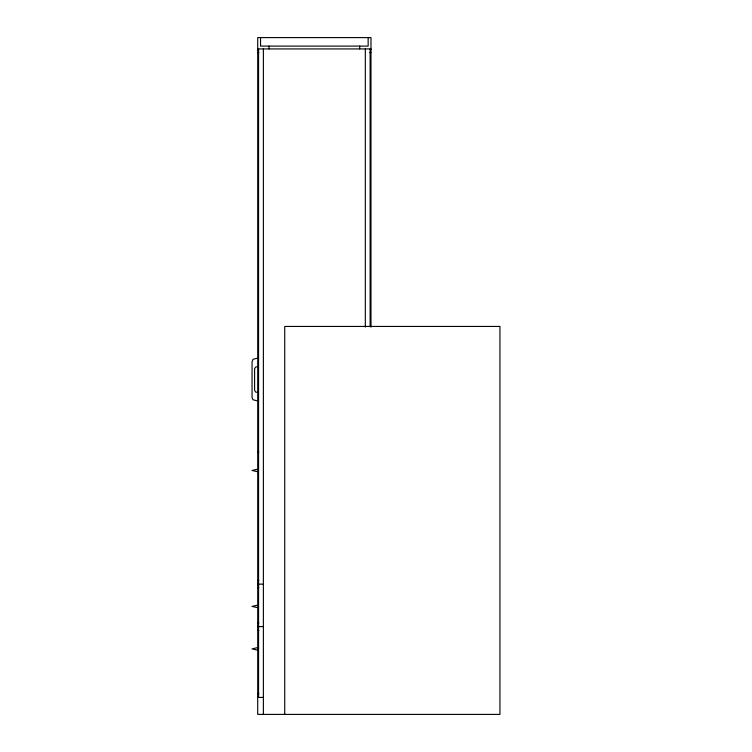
<?xml version="1.0" encoding="UTF-8"?>
<svg xmlns="http://www.w3.org/2000/svg" width="752" height="752" viewBox="0 0 752 752"><rect width="100%" height="100%" fill="white"/><g stroke="black" fill="none" stroke-linecap="round" stroke-linejoin="round"><path stroke-width="1.13" d="M257.71 583.289L258.566 584.135L257.71 584.99M257.71 625.767L258.566 626.613L257.71 627.459M257.71 49.773L258.566 48.927L258.566 697.405L263.379 697.405M256.94 469.351L252.052 470.47L256.94 471.598M256.94 605.275L252.052 606.403L256.94 607.522M256.94 647.754L252.052 648.873L256.94 650.001M257.71 48.927L370.98 48.927M257.71 52.612L258.848 52.612M369.852 52.612L370.98 52.612M256.94 358.309L253.048 359.296L252.052 361.703L252.052 397.385L253.048 399.782L256.94 400.778M256.94 366.797L255.586 367.07L254.599 368.781L254.599 390.307L255.586 392.018L256.94 392.29M257.71 451.896L258.848 451.896M257.71 580.459L258.848 580.459M258.566 584.135L263.379 584.135M257.71 587.82L258.848 587.82M257.71 622.929L258.848 622.929M258.566 626.613L263.379 626.613M257.71 630.298L258.848 630.298M257.71 693.729L258.848 693.729M370.98 49.773L370.134 48.927L370.134 326.697M257.71 696.559L258.566 697.405M370.98 327.092L370.98 37.6L257.71 37.6L257.71 714.4L499.948 714.4L499.948 326.443L284.735 326.443L284.735 714.4M368.151 37.6L368.151 46.098L260.54 46.098L260.54 37.6M365.322 48.927L365.322 327.092M359.653 46.098L359.653 48.927M269.037 46.098L269.037 48.927M263.379 48.927L263.379 714.4"/></g></svg>
